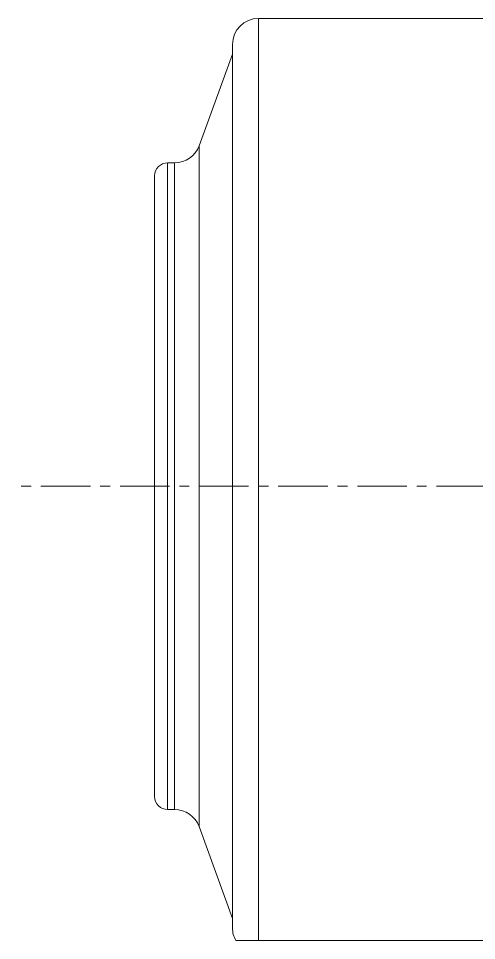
# Model space of a CAD drawing. Header units: inches. Extents: x -48 to 250, y -21 to 207.
# Drawn here: x 17.33 to 24.27, y 50.39 to 64.38 of the extents above; entities that cross this region are included whole.
import ezdxf

# ---------------------------------------------------------------- set-up
doc = ezdxf.new("R2010")
doc.units = ezdxf.units.IN
doc.header["$MEASUREMENT"] = 0
doc.linetypes.add('CENTERX2', pattern=[0.8, 0.5, -0.1, 0.1, -0.1])
doc.layers.add('Centerline', color=5, linetype='CENTERX2', lineweight=5)

# ---------------------------------------------------------------- blocks, each defined once
blk = doc.blocks.new('HHI 286TS FRONT VIEW')
at = {"color": 7, "linetype": 'Continuous', "lineweight": 5}
for p, q in [((-19.63, 7.094), (-24.472, 7.094)), ((-24.472, 7.094), (-24.472, -6.89)), ((-24.866, 6.701), (-24.866, -6.701)), ((-24.866, 6.555), (-25.374, 5.163)), ((-25.374, 5.163), (-25.374, -5.163)), ((-25.744, 4.905), (-25.85, 4.905)), ((-25.85, 4.905), (-25.85, -4.905)), ((-25.744, -4.905), (-25.744, 4.905)), ((-26.047, 4.708), (-26.047, -4.708)), ((-25.85, -4.905), (-25.744, -4.905)), ((-25.374, -5.163), (-24.866, -6.555)), ((-19.839, -6.89), (-24.472, -6.89))]:
    blk.add_line(p, q, dxfattribs=at)
for centre, radius, start, end in [((-24.472, 6.701), 0.394, 90, 180), ((-25.744, 5.298), 0.394, 270, 339.9444), ((-25.85, 4.708), 0.197, 90, 180), ((-25.85, -4.708), 0.197, 180, 270), ((-25.744, -5.298), 0.394, 20.0556, 90), ((-24.472, -6.701), 0.394, 180, 209.0298)]:
    blk.add_arc(centre, radius, start, end, dxfattribs=at)
blk.add_open_spline([(-24.472, -6.89), (-24.485, -6.89), (-24.514, -6.89), (-24.561, -6.89), (-24.613, -6.89), (-24.661, -6.89), (-24.712, -6.89), (-24.754, -6.89), (-24.793, -6.89), (-24.816, -6.89), (-24.814, -6.89), (-24.813, -6.89)], degree=3, knots=[0, 0, 0, 0, 0.021563, 0.047711, 0.09367, 0.16236, 0.232851, 0.373029, 0.513414, 0.798576, 1, 1, 1, 1], dxfattribs=at)
at = {"layer": 'Centerline', "lineweight": 5, "ltscale": 1.5}
blk.add_line((0.579, 0), (-28.113, 0), dxfattribs=at)

msp = doc.modelspace()

# ---------------------------------------------------------------- block references
at = {"color": 7, "lineweight": 5}
msp.add_blockref('HHI 286TS FRONT VIEW', (45.438, 57.282), dxfattribs=at)

doc.saveas('drawing.dxf')
